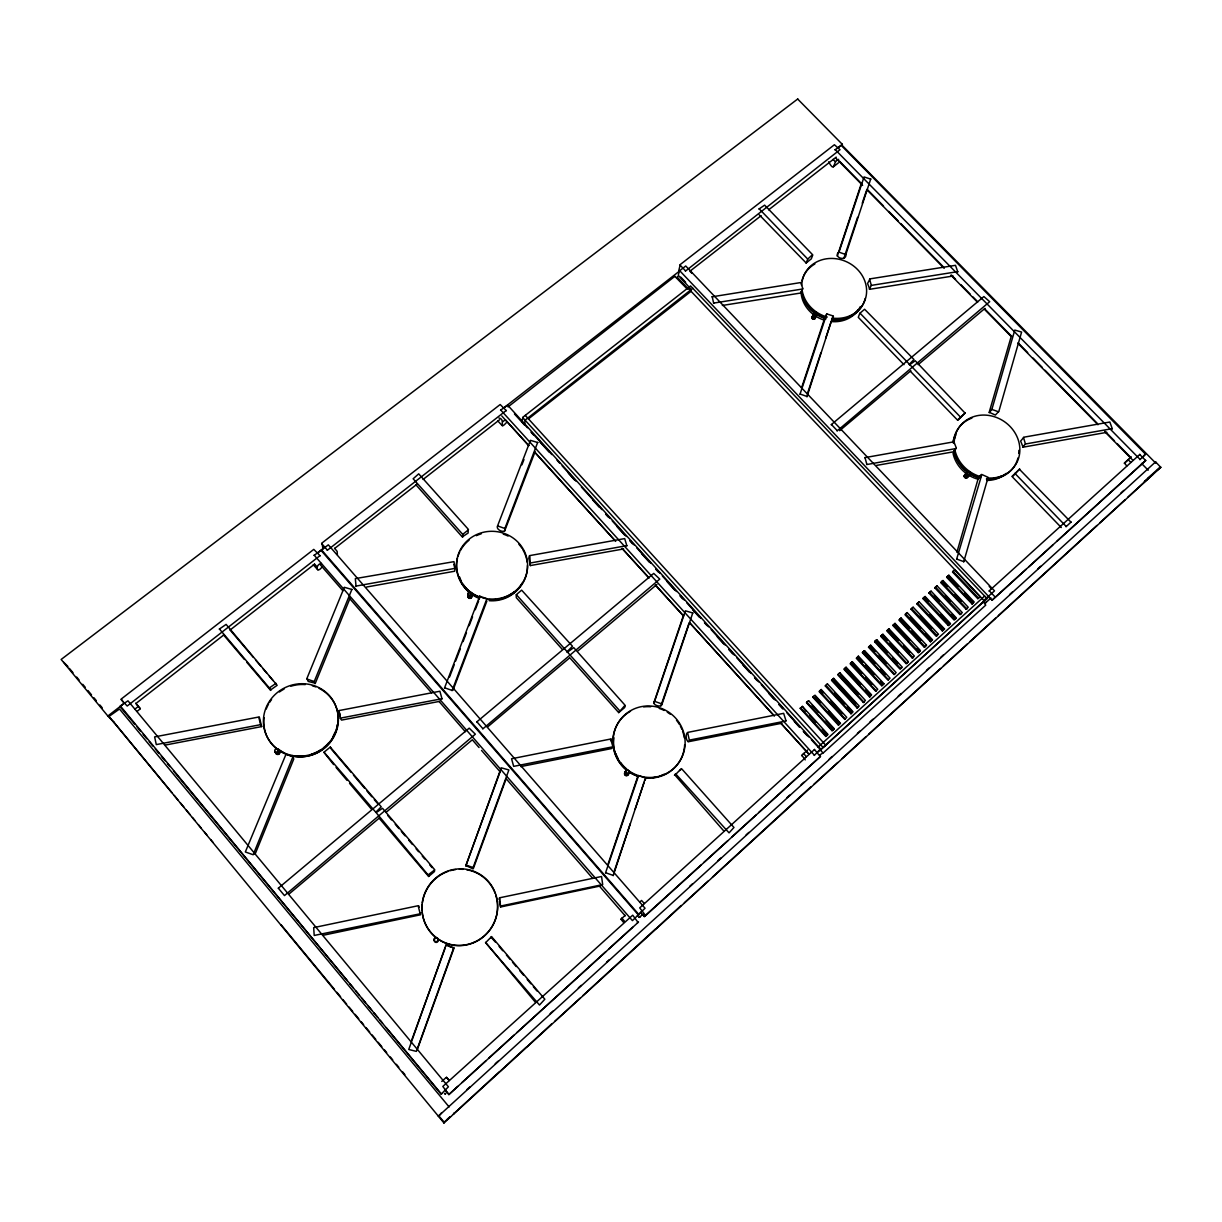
<?xml version="1.0" encoding="UTF-8"?>
<svg xmlns="http://www.w3.org/2000/svg" width="1222" height="1222" viewBox="0 0 1222 1222"><rect width="100%" height="100%" fill="white"/><g stroke="black" fill="none" stroke-linecap="round" stroke-linejoin="round"><path stroke-width="1.5" d="M1112.31 428.891L1109.851 422.033L1023.96 437.171L1020.645 441.081L1023.074 447.176L1106.781 432.359M870.751 178.916L845.96 254.084C846.739 262.333 832.136 257.185 839.163 251.686L864.046 176.946L870.767 179.115M462.68 537.176L462.726 534.365L413.143 478.78L418.703 473.846L468.255 529.248L468.118 533.036L462.252 536.901L415.892 484.767M957.788 271.941L955.497 265.327L870.049 278.86L867.559 283.458L869.789 289.278L953.053 276.019M876.48 465.414L953.313 451.85L956.307 447.97L953.924 441.814L864.733 457.654M626.901 545.913L624.686 538.597L529.813 555.582L530.333 565.572L623.571 548.968M785.99 720.766L783.653 713.343L688.123 732.314C684.198 733.444 686.917 745.496 689.895 740.013L786.036 720.965M722.37 305.454L800.624 293.036L802.808 288.453L800.624 282.572L712.014 296.809M491.488 936.694L485.608 942.681L539.498 1005.034L544.829 999.214L491.488 936.556L490.77 937.748M500.867 905.991L602.69 884.606L601.56 876.495L499.874 897.742L500.531 906.999L600.002 886.042M1061.307 527.553L1012.305 476.824L1019.362 469.202L1071.037 522.206M467.934 596.84L468.087 593.296M506.366 422.675C498.179 431.32 506.168 419.1 499.004 418.046M801.479 388.061L824.987 317.262L826.775 313.901L833.037 315.933L806.978 396.814M837.238 256.177L861.464 183.101M471.173 597.955L471.249 595.389A1.864 1.787 0.4 0 1 471.096 597.955A1.864 1.787 0.4 0 1 468.469 597.741L468.438 595.175M468.606 595.053L468.683 592.471M469.217 598.291L469.294 595.74M612.864 746.581L610.664 739.02L511.56 758.77L513.668 766.362L612.955 746.779L611.489 748.582L520.755 766.591M428.525 875.258L428.647 876.464L434.482 871.53L434.436 869.392L382.486 808.277L376.162 812.676L428.051 874.891L434.711 869.927M470.241 598.383L470.317 595.817M471.402 595.282L471.478 592.701M529.309 555.827L528.805 558.271L530.409 565.587M471.753 597.146L471.921 593.602M499.065 899.575L499.324 898.002M323.295 935.242L419.849 914.927L420.215 913.17M442.043 698.969L439.889 691.24L338.922 710.593M366.585 587.018L454.615 571.239L455.271 568.597L453.942 561.662L355.327 578.602L356.045 586.361M260.561 724.677L258.743 717.024L154.614 736.897L156.294 744.595L260.561 724.677L261.722 726.571L165.505 745.023M465.781 866.123L501.188 767.798L508.887 769.952L472.685 868.72L465.857 865.543L500.287 771.281M420.399 914.667L418.138 905.731L313.672 927.62L314.207 935.456L420.185 913.796M487.059 598.765L479.65 596.153L479.299 599.147M441.234 1094.118L448.413 1086.786L127.974 700.817L120.321 705.919L440.745 1093.751L441.89 1093.629M446.045 1077.575L441.753 1081.439M444.441 1122.392L443.922 1123.049L443.723 1121.597M692.782 612.909L662.278 703.46C662.171 708.806 650.394 704.651 654.793 700.817L685.389 610.817L692.859 612.986M339.029 710.578L340.281 718.399L341.564 720.094L439.599 701.367M537.68 442.41L505.083 527.965C506.84 534.686 494.62 530.088 497.766 525.384L530.44 440.348L537.817 442.547M482.812 728.908L659.758 579.106L653.724 573.408L476.748 721.942M608.006 864.275L637.563 776.978L638.434 775.573L645.445 777.91L613.23 875.655M653.663 703.353L683.556 615.078M524.635 424.538L525.093 420.169L692.859 288.27M261.645 726.571L259.339 717.07M446.442 1077.361L449.238 1080.523L446.519 1077.3M811.377 739.753L820.588 749.773L986.902 598.444L690.552 285.933L522.802 417.298L522.145 421.804L527.461 427.761M989.209 412.715L991.867 409.431L1014.795 330.077L1021.607 332.063L998.863 411.356L995.365 415.052L989.194 412.272L1011.465 335.607M956.566 559.386L981.846 474.503L988.124 477.328L963.715 561.906M799.967 394.339L826.775 313.901M644.819 780.4L646.01 778.261M605.516 872.92L638.571 775.634M486.921 600.964L453.011 690.231M444.518 688.001L479.727 596.153M453.805 947.967L445.908 945.171L408.759 1049.484L416.366 1051.378L453.881 947.371M292.913 756.8L253.183 854.743L245.332 851.963L286.024 754.203L293.127 756.83L293.723 759.122L255.077 854.224M350.225 597.787L315.337 683.235L308.158 681.418L306.951 678.378L344.314 587.293L352.073 589.508M486.906 598.688L452.079 690.674M566.947 651.861L572.476 646.224L521.641 590.15L516.188 594.793L516.31 597.68L562.227 649.294M351.875 589.416L314.222 681.571L315.016 683.709M685.405 271.147L840.018 149.695L834.397 144.746L680.272 264.532L678.852 270.291M1126.791 465.933L1124.408 463.092L1128.502 459.365M428.647 876.464L378.988 818.022M567.313 652.273L573.729 647.629L625.038 705.216L618.744 712.64L569.681 657.68M834.932 149.878L841.286 145.449L1145.289 453.912L1142.967 456.845M1139.652 454.416L1145.717 460.572L1056.984 541.193M956.902 552.237L978.379 477.924L981.281 474.472M1159.846 467.293L1147.534 478.55M449.1 1106.933L119.496 709.004L109.002 716.428L443.937 1122.942L1160.793 467.339L1155.538 461.84M758.923 209.054L764.621 205.143L812.523 254.634L807.757 259.095L806.138 262.959L759.259 214.828M838.689 159.349C832.426 160.846 835.497 174.028 828.623 161.823M639.961 901.912L641.565 900.461L644.361 903.532M679.615 770.532L681.815 768.943L733.964 827.462L729.06 832.854L675.934 774.152L681.326 768.623M638.373 915.232L638.526 914.132L321.646 550.022L314.054 555.353M640.252 916.821L638.617 917.019M814.402 749.422L820.313 756.632L645.491 915.69L644.33 916.637L640.557 912.452M807.253 394.11L820.879 352.807M825.614 338.433L830.945 322.272M857.538 217.363L843.791 258.484M862.243 203.188L866.367 190.769M613.856 872.416L630.247 823.704M635.104 809.269L644.208 782.202M689.04 623.037L660.873 705.904M837.085 430.954L989.698 301.681L983.878 296.549L831.174 424.721M417.252 1049.713L453.82 948.669M505.939 779.3L473.265 868.766M411.829 1039.785L445.327 947.661M869.316 289.217L871.332 285.383L869.575 279.09M909.153 364.477L913.995 359.497L864.596 309.258L859.753 313.367L858.287 317.353L903.975 364.66M535.175 451.483L504.533 531.28M449.559 676.973L454.294 664.585M455.638 661.041L460.373 648.668M463.077 641.596L466.453 632.752M469.156 625.679L472.547 616.835M475.251 609.763L478.627 600.918M521.931 464.818L523.963 459.533M441.661 1112.631L438.515 1116.496M808.002 701.275L808.72 700.802L834.229 728.694L833.709 729.412M820.527 690.063L821.276 689.575L846.739 717.345L844.692 719.452L845.318 718.887M826.775 684.473L827.523 683.969L852.971 711.693L851.016 713.724L825.339 686L827.386 683.892M832.992 678.913L833.755 678.393L859.188 706.072L857.218 708.088L831.571 680.425L833.618 678.317M839.193 673.353L839.957 672.833L865.39 700.45L863.419 702.482L837.773 674.865L839.835 672.757M845.38 667.808L846.159 667.288L871.576 694.844L869.514 696.952L870.156 696.372M851.551 662.293L852.33 661.759L877.732 689.254L875.762 691.285L850.145 663.79L852.208 661.682M814.264 755.456L820.481 748.887L507.68 405.185L500.531 410.195M909.504 364.859L915.217 360.75L965.105 413.128L957.437 420.017L910.421 371.335M857.707 656.779L858.501 656.245L883.888 683.678L883.307 684.442M800.731 707.706L800.196 708.317L825.736 736.392L826.5 735.95M863.847 651.28L864.641 650.746L890.013 678.118L888.027 680.165L862.442 652.777L862.992 651.983M834.29 728.831L832.029 730.695L832.778 730.252M983.099 601.407L985.726 605.15L823.597 752.615L819.84 754.89M869.972 645.812L870.767 645.262L896.138 672.589L894.137 674.62L868.567 647.293L869.117 646.499M876.082 640.343L876.877 639.793L902.31 667.227L899.988 669.076L874.677 641.825L875.242 641.015M419.192 907.243L418.734 905.762M882.162 634.89L882.971 634.325L908.313 661.545L907.702 662.339M888.241 629.452L889.051 628.887L914.377 656.046L912.299 658.169L912.987 657.543M850.894 713.785L851.551 713.236M900.324 618.638L901.164 618.057L926.459 645.094L925.818 645.903M863.297 702.543L863.969 701.978M906.342 613.245L907.182 612.65L932.539 639.824L930.385 641.779L931.088 641.138L905.563 613.872M912.36 607.869L913.201 607.273L938.465 634.218L936.205 636.25L910.909 609.152L911.581 608.48L937.091 635.7M713.679 303.407L712.227 296.671M918.348 602.507L919.204 601.896L944.514 628.963L942.315 630.903L916.974 603.973L917.585 603.118M858.363 656.168L856.301 658.276L881.658 685.695L882.483 685.206M610.542 740.593L611.275 739.02M924.321 597.161L925.176 596.55L950.487 623.556L948.287 625.511L922.946 598.612L925.054 596.473M930.278 591.83L931.149 591.204L956.368 617.981L954.107 620.043L928.919 593.037L929.545 592.41L955.008 619.462M811.82 317.796L814.127 312.42M813.745 314.604L814.952 312.068M812.279 318.591L814.066 314.787M936.22 586.499L937.091 585.888L962.294 612.604L960.034 614.666L934.784 587.782L935.487 587.079L960.935 614.07M813.073 319.095L814.875 315.307M813.119 316.07A1.726 1.558 23.4 0 0 811.866 317.888A1.726 1.558 23.4 0 0 813.928 319.202L815.822 315.398M942.147 581.198L943.017 580.572L968.221 607.242L966.113 609.381L966.862 608.709M815.945 315.994L817.151 313.458M814.83 318.835L817.136 314.329M948.058 575.913L948.944 575.287L974.117 601.896L972.025 604.035L972.773 603.347M881.337 635.562L880.772 636.372L906.067 663.577L906.923 663.042M953.939 570.628L954.84 570.002L980.075 596.733L977.737 598.612L952.595 572.079L953.252 571.178M901.026 617.981L898.949 620.104L924.199 647.141L925.069 646.591M1012.06 476.336L1019.759 469.004M978.654 598.016L977.86 598.688M980.67 604.05L984.672 600.873M690.354 288.438L678.225 275.286L679.447 270.917L685.725 265.984L994.509 590.852L985.024 599.391M1145.762 460.373L992.127 600.216L987.559 595.786M1066.012 526.774L1071.068 522.023M624.564 773.037L625.511 771.388M625.145 772.182L626.076 770.532M624.518 774.076L625.45 772.441A1.925 1.879 41 0 1 628.047 770.211A1.925 1.879 41 0 1 628.719 773.45L627.818 775.222M624.977 775.008L625.924 773.373M625.847 775.588L626.794 773.954M626.886 775.665L627.833 774.03M628.444 773.327L629.406 771.678M628.383 774.351L629.345 772.716M1139.851 459.716L1145.533 454.401M1152.957 474.35L1144.403 481.682M1124.362 463.26L1131.267 456.86M445.969 945.889L446.244 944.652M987.025 598.658L820.634 749.804M918.302 652.685L920.426 650.562L894.993 623.388L892.9 625.511L918.18 652.594L919.036 652.059L893.481 624.686L892.9 625.282M926.52 645.231L924.367 647.217M908.374 661.682L906.235 663.668M883.949 683.816L881.826 685.786M966.19 609.32L940.787 582.65L942.895 580.496M972.086 603.973L946.699 577.349L947.34 576.463M674.85 276.371L687.176 288.972M934.861 587.95L936.969 585.812M825.797 745.191L525.261 415.373M812.767 697.059L815.013 695.181L840.492 723.271L838.292 725.013L812.829 697.197L813.317 696.448M866.612 464.574L956.307 448.505M930.461 641.703L904.967 614.712L907.06 612.573M910.986 609.335L913.078 607.197M800.257 708.455L802.426 706.438L827.936 734.391L825.873 736.469M912.376 658.093L886.836 630.934L888.929 628.811M874.601 641.703L876.754 639.702M880.695 636.25L882.849 634.249M805.237 759.885L801.831 755.288M862.381 652.655L864.519 650.669M797.691 99.058L842.401 144.425M869.606 696.876L843.974 669.32L846.021 667.212M844.784 719.376L819.091 691.591L821.138 689.483M832.029 730.695L806.551 702.818L807.039 702.07M445.007 1090.039L448.78 1094.362L442.822 1086.465L632.721 915.186L638.083 922.427L448.703 1094.729L457.776 1086.358M320.179 555.857L313.779 549.381L121.345 698.953L122.948 701.81M623.541 922.396L620.975 919.265L625.145 915.339M453.897 1113.761L453.927 1113.135M989.026 591.036L1139.851 454.385M119.878 706.515L134.649 724.05M801.586 755.654L804.03 753.287M818.083 747.116L984.627 596.046M818.037 751.958L820.802 749.514M825.95 745.053L822.971 747.345L522.649 417.496M637.212 916.21L638.923 914.728M724.05 831.266L674.758 774.84M965.334 412.776L957.911 420.276M620.975 919.265L622.365 917.844M680.776 277.15L685.649 282.282M438.362 1116.19L1155.645 461.824M625.297 705.736L624.625 707.584L618.699 712.579M812.752 255.108L811.286 258.865L806.046 263.051M838.445 162.816L833.358 166.834M333.621 764.575L323.906 752.294L330.337 747.024L330.948 748.597M676.805 278.02A3.04 1.405 2.6 0 1 677.248 277.211L677.66 276.661M535.572 1002.468L485.516 942.391M219.318 629.101L226.116 624.396L277.15 685.313L270.368 690.079L246.905 662.431M674.452 775.267L675.644 773.663M337.379 554.819L337.135 551.366L334.584 548.327M322.73 547.425L321.936 543.042L500.165 404.528L506.382 410.714M135.81 703.185L140.286 708.76L137.139 711.403M1112.356 428.632L1025.441 443.998L1022.6 447.115M964.677 474.915L967.289 471.845M964.204 475.648L968.114 471.463M964.204 476.565L966.816 473.51M842.37 144.211L837.666 147.938M964.677 477.39L967.305 474.335M965.502 477.924L968.13 474.869M966.449 478.001L969.092 474.946M842.325 145.555L1155.829 463.214M967.748 476.87L970.375 473.815M967.274 477.619L969.901 474.564A1.787 1.619 34.2 0 0 969.107 471.555A1.787 1.619 34.2 0 0 966.999 473.403A1.787 1.619 34.2 0 0 969.901 474.396M468.515 529.752L462.726 534.365M831.602 319.965L833.45 316.254M276.035 683.312L269.329 687.94L219.425 628.979M506.229 410.485L327.267 550.328M319.965 555.674L127.21 706.026L120.978 699.442M135.856 703.383L138.254 706.438L135.031 709.05M802.304 706.362L805.772 711.128M825.262 685.863L825.843 685.237L851.413 713.312M894.993 623.388L894.412 623.968L909.687 640.297M922.885 598.49L923.572 597.757L949.051 624.854L948.287 625.511M467.018 1089.489L469.844 1086.923M495.216 1063.782L498.026 1061.2M550.175 1013.634L553.001 1011.068M578.357 987.926L581.183 985.36M606.555 962.218L609.366 959.652M689.712 886.362L692.523 883.796M717.894 860.655L720.705 858.088M746.077 834.947L748.903 832.381M786.953 797.661L789.763 795.094M801.052 784.814L803.862 782.233M829.234 759.091L832.045 756.525M857.416 733.383L860.242 730.817M870.11 721.82L872.92 719.239M898.292 696.097L901.103 693.531M926.475 670.389L929.3 667.823M940.573 657.543L943.384 654.961M1009.632 594.549L1012.458 591.967M1037.814 568.826L1040.64 566.26M1120.971 492.985L1123.797 490.404M447.283 1119.215L449.94 1116.786M1144.54 481.544L1151.964 474.762M450.567 1116.633L444.121 1122.132M453.393 1114.052L499.37 1071.709M499.859 1071.557L526.132 1047.239M526.606 1047.086L551.489 1024.051M554.773 1021.332L580.129 998.145M582.94 995.563L655.74 928.705M656.168 928.598L681.097 905.517M684.32 902.829L708.271 880.94M712.487 877.075L810.69 786.983M813.883 784.341L837.818 762.452M842.034 758.587L865.97 736.683M868.796 734.117L940.604 668.434M943.43 665.853L967.366 643.963M970.176 641.382L995.533 618.195M998.343 615.628L1096.913 525.46M1099.724 522.894L1125.08 499.706M1127.891 497.125L1153.247 473.953M643.047 914.27L639.259 917.462M985.329 603.103L990.966 597.986M462.008 1082.509L485.974 1060.696M488.785 1058.13L514.172 1035.049M516.982 1032.483L605.807 951.678M608.632 949.112L632.599 927.299M701.061 865.008L644.269 916.5M703.872 862.442L727.808 840.675M732.024 836.841L755.96 815.074M758.77 812.508L820.604 756.204M1026.083 569.315L991.959 600.201M1028.893 566.764L1052.768 545.027M988.247 596.779L985.68 598.963L987.743 597.268M988.491 597.13L985.512 599.666M803.037 754.203L807.635 750.018M942.361 630.919L943.078 630.262L917.508 603.225M944.514 628.963L943.888 629.498L929.927 614.605M838.445 725.12L839.056 724.57L813.241 696.571M857.141 708.164L857.768 707.599L831.983 679.783M806.489 702.681L808.597 700.725M868.506 647.171L870.644 645.185M916.912 603.836L919.066 601.82M928.842 593.144L931.011 591.143M946.638 577.227L948.807 575.211M952.534 571.942L954.703 569.926M1157.051 470.516L1160.869 467.247M640.939 912.254L640.252 912.819M288.606 894.367L378.957 818.343M386.244 812.218L472.227 739.86M487.547 726.968L569.315 658.154M578.082 650.791L656.932 584.437M839.636 430.694L910.864 370.755M918.134 364.63L985.008 308.356M638.541 922.014L637.181 922.961M528.469 418.886L691.301 291.096M321.432 563.434C314.757 564.289 316.544 575.134 322.272 566.626M505.45 419.681L502.563 421.85M123.3 704.071L107.857 716.016L61.146 659.468L797.767 98.951M317.308 553.047L323.326 548.357M503.8 407.858L679.753 270.887M137.001 702.665L224.237 634.6M230.255 629.895L314.497 564.182M334.599 548.479L417.099 484.111M423.102 479.436L499.599 419.742M690.537 270.749L761.123 215.683M768.638 209.833L836.215 157.103M270.734 690.43L269.787 688.307M984.779 603.378A3.162 0.932 -85.3 0 0 985.574 602.69L986.215 602.324M814.509 749.498L639.717 907.87L645.552 915.461M953.084 571.346L978.532 598.093M947.172 576.631L972.636 603.424M941.261 581.932L966.739 608.785M887.248 630.262L912.849 657.619M881.169 635.715L906.785 663.118M875.074 641.168L900.706 668.633M973.522 602.629L964.632 593.205M868.964 646.652L894.596 674.162M862.824 652.136L888.486 679.722M955.787 618.699L951.923 614.574M856.683 657.635L882.345 685.282M844.326 668.694L870.033 696.448M838.124 674.239L863.847 702.054M441.89 698.755L340.342 718.139M919.891 651.25L917.279 648.424M819.58 691.072L845.181 718.964M674.911 276.279L508.031 406.911M806.871 702.222L832.656 730.328M800.578 707.859L826.362 736.026M883.399 684.32L880.772 681.464M626.81 545.654L530.791 562.93M455.119 568.352L356.106 586.071M840.049 723.607L828.516 710.975M827.523 734.972L822.345 729.274M957.804 271.635L871.332 285.383M802.808 288.972L713.831 303.056M781.866 723.241L688.062 741.8M438.53 1115.487L443.861 1121.933M473.357 867.651L465.826 864.977M613.215 875.426L605.73 872.783M314.222 681.571L306.859 678.958M452.003 690.399L444.686 687.803M661.973 703.948L654.732 701.397M504.778 528.454L497.69 525.949M963.791 561.616L956.857 559.157M807.009 396.478L800.211 394.08M998.588 411.814L991.867 409.431M845.685 254.512L839.102 252.19M448.52 946.011L453.393 947.753M67.928 666.494L63.743 662.293M138.254 706.438L140.347 708.668M502.288 425.699L497.705 420.842M317.873 569.895L313.244 564.763M330.276 747.1L381.218 806.795L375.796 812.248L324.044 752.202M441.341 1093.934L386.183 1027.58M491.29 937.442L495.429 942.116M638.434 914.988L321.096 550.45L328.306 544.844L645.033 908.221L632.431 920.624L314.191 555.2M482.827 728.633L476.931 721.835M317.002 566.794L314.466 564.014M327.252 549.992L321.6 543.5M619.585 710.654L567.527 652.151M566.993 651.555L516.371 594.656M823.032 752.935L819.993 749.728M814.371 755.181L500.715 410.012M820.665 689.987L823.322 692.859M833.129 678.836L856.103 703.796M857.844 656.703L863.022 662.278M851.688 662.217L861.953 673.291M876.189 690.858L850.588 663.134M845.517 667.747L860.853 684.351M876.205 640.267L887.707 652.624M870.095 645.735L875.273 651.28M863.985 651.219L875.502 663.607M924.947 646.667L899.453 619.386M888.363 629.391L898.598 640.328M882.299 634.814L887.462 640.343M924.443 597.084L928.338 601.193M948.18 575.837L958.354 586.56M942.269 581.122L947.417 586.545M995.35 597.222L989.346 590.898M988.873 596.687L679.676 270.688M984.458 600.995L687.925 287.995M837.192 430.602L831.449 424.538M685.481 270.78L679.967 264.96M1066.195 526.453L1014.856 473.342M909.29 364.125L860.028 313.168M960.416 417.023L909.81 364.66M807.757 259.095L759.168 208.809M1140.034 459.38L835.191 149.634M835.451 161.793L833.053 159.41M114.394 722.782L107.857 716.016M1141.485 463.398L1148.191 470.195M839.422 161.136L862.121 184.232M867.467 189.654L883.491 205.953M888.822 211.391L898.17 220.892M900.843 223.611L943.567 267.053M951.587 275.21L955.589 279.288M960.935 284.711L970.268 294.212M972.941 296.931L976.958 301.009M984.963 309.151L1011.663 336.31M1018.338 343.107L1027.687 352.608M1033.033 358.046L1042.381 367.547M1045.039 370.266L1097.127 423.224M1105.131 431.366L1114.479 440.882M1117.152 443.586L1130.503 457.165M835.894 158.188L862.625 185.393M866.642 189.471L944.194 268.351M950.884 275.149L977.615 302.353M984.306 309.151L1011.052 336.356M1017.743 343.153L1097.967 424.752M1104.642 431.549L1132.733 460.114M1130.747 462.374L1128.242 459.747M689.834 271.147L691.927 273.331M989.194 586.346L991.454 588.714M688.062 288.759L677.248 277.211M954.962 594.534L961.256 601.193M945.263 595.862L950.304 601.209M934.295 595.862L939.336 601.209M940.94 614.59L949.845 624.091M920.166 615.964L931.515 628.062M910.375 617.309L920.472 628.093M925.528 633.485L931.912 640.343M901.836 619.997L909.412 628.108M911.933 630.812L920.777 640.267M903.654 645.751L909.962 652.533M889.998 643.062L898.842 652.579M892.778 658.062L897.834 663.515M879.076 655.374L886.683 663.561M880.558 669.076L885.629 674.544M865.558 665.028L874.433 674.605M865.756 677.416L872.096 684.274M865.94 689.85L871.103 695.471M840.721 674.758L858.486 694.05M834.641 692.798L844.814 703.887M847.35 706.652L852.528 712.304M830.945 701.184L842.401 713.663M815.792 697.075L820.879 702.635M812.065 705.476L818.434 712.441M826.072 720.797L833.801 729.29M809.606 715.313L815.975 722.294M531.31 431.992L551.87 454.584M557.003 460.236L559.569 463.062M562.151 465.872L576.28 481.407M581.412 487.059L601.972 509.635M605.822 513.882L609.686 518.113M612.253 520.939L626.382 536.458M630.231 540.704L634.096 544.936M636.662 547.762L650.791 563.281M655.924 568.933L659.788 573.164M662.355 575.99L676.484 591.524M680.333 595.756L684.198 599.987M686.764 602.813L700.893 618.347M704.743 622.578L708.607 626.81M711.173 629.635L725.303 645.17M729.152 649.401L734.3 655.053M736.866 657.879L750.995 673.398M754.86 677.63L758.709 681.876M761.275 684.687L775.405 700.221M779.269 704.452L783.119 708.699M786.968 712.93L799.814 727.044M803.679 731.275L808.811 736.927M514.447 413.968L524.712 425.241M531.142 432.298L533.708 435.124M540.124 442.181L549.106 452.048M568.367 473.22L574.783 480.261M592.762 500.012L599.177 507.069M605.593 514.126L608.159 516.952M617.156 526.819L624.854 535.282M629.987 540.934L632.553 543.744M641.535 553.627L649.249 562.089M655.664 569.147L658.23 571.972M667.212 581.84L674.926 590.302M680.058 595.954L682.624 598.765M692.889 610.053L699.305 617.11M704.452 622.746L707.019 625.572M717.283 636.861L723.699 643.918M728.831 649.554L732.696 653.785M742.961 665.073L749.376 672.131M754.509 677.767L757.075 680.593M768.638 693.286L773.77 698.938M778.903 704.575L782.752 708.806M794.315 721.499L799.448 727.151M803.297 731.382L807.146 735.613M505.801 420.261L528.836 445.618M535.221 452.675L614.544 540.002M622.212 548.449L649.081 578.037L622.074 548.434M655.481 585.078L683.617 616.071L655.359 585.063M690.018 623.113L773.175 714.671M780.843 723.119L807.711 752.706M501.784 415.954L528.652 445.556M535.053 452.598L615.674 541.377M689.911 623.113L774.381 716.123M780.766 723.164L808.933 754.173M806.306 756.647L803.74 753.699M320.363 564.824L342.863 590.715M349.11 597.909L431.565 692.859M439.065 701.489L465.307 731.703M472.792 740.333L479.039 747.528M481.544 750.4L500.287 771.983M506.534 779.178L592.746 878.435M598.994 885.629L625.221 915.843M624.641 921.419L622.044 918.287M229.873 629.773L253.321 657.36M255.795 660.262L260.729 666.082M263.204 668.984L266.9 673.337M269.375 676.24L273.086 680.593M331.437 749.239L351.035 772.273M353.479 775.16L364.507 788.129M366.951 791.001L371.839 796.759M374.299 799.646L377.965 803.969M387.817 815.548L391.514 819.901M395.21 824.239L398.891 828.577M401.351 831.464L405.047 835.802M408.728 840.156L412.425 844.494M416.122 848.832L418.581 851.719M422.262 856.057L424.721 858.959M429.64 864.748L432.099 867.635M499.095 946.424L502.761 950.747M506.427 955.054L510.093 959.377M512.537 962.249L516.203 966.556M519.869 970.864L523.551 975.187M527.217 979.494L530.883 983.802M533.327 986.689L536.993 990.996M223.443 634.783L244.431 659.513M336.065 767.462L347.094 780.446M349.538 783.333L371.595 809.315M69.364 668.373L73.014 672.726M76.665 677.064L79.109 679.967M82.745 684.32L85.189 687.222M137.078 726.983L140.729 731.382M143.157 734.315L146.793 738.714M149.221 741.647L152.872 746.046M155.301 748.979L158.952 753.378M161.38 756.311L165.031 760.71M167.46 763.643L169.889 766.576M173.524 770.975L347.292 980.67M349.721 983.603L353.372 988.002M355.801 990.935L359.436 995.334M361.88 998.252L365.515 1002.651M367.944 1005.584L371.595 1009.983M374.024 1012.916L377.674 1017.315M380.103 1020.248L382.532 1023.181M87.923 690.506L91.513 694.844M93.911 697.747L96.294 700.649M99.883 704.987L102.281 707.889M171.813 792.528L113.31 721.545M174.242 795.461L177.877 799.875M180.306 802.808L183.957 807.223M186.37 810.155L190.021 814.57M192.45 817.503L194.878 820.436M198.514 824.85L200.943 827.783M204.578 832.197L207.007 835.13M210.658 839.545L213.086 842.477M281.06 924.749L334.477 989.377M336.905 992.325L340.541 996.724M342.97 999.672L346.605 1004.072M349.034 1007.02L352.684 1011.419M355.113 1014.352L358.749 1018.766M361.177 1021.699L363.606 1024.647M366.035 1027.58L369.67 1031.994M372.099 1034.927L375.75 1039.326M378.163 1042.274L381.814 1046.674M384.243 1049.622L386.671 1052.554M390.307 1056.969L392.736 1059.902M396.386 1064.301L398.8 1067.249M402.45 1071.648L404.879 1074.596M274.675 751.056L275.698 752.844M275.103 752.004L276.126 753.791M275.973 752.599L276.997 754.386M277.058 752.676L278.066 754.463M278.051 752.217L279.059 754.005M278.708 751.347L279.701 753.134M278.387 749.346L279.823 752.08M500.623 906.892L499.401 901.271M1025.441 443.998L1023.471 437.4M866.81 464.268L864.993 457.563M689.315 740.028L687.604 732.558M453.958 564.411L454.553 567.451M339.655 713.129L340.205 716.352M434.222 938.97A2.047 1.986 -60.3 0 0 436.453 941.612A2.047 1.986 -60.3 0 0 437.644 938.267A2.047 1.986 -60.3 0 0 434.222 938.97L434.253 939.703M434.742 938.007L434.879 938.771A2.032 1.97 -60.4 0 1 435.887 938.42M277.501 750.629A1.986 1.894 -28.4 0 1 279.762 752.492A1.986 1.894 -28.4 0 1 277.394 754.402A1.986 1.894 -28.4 0 1 275.958 751.881M438.194 939.993A2.032 1.97 -60.4 0 1 436.055 942.422A2.032 1.97 -60.4 0 1 434.36 939.749M468.469 597.741A1.864 1.787 0.4 0 1 468.683 595.206M627.864 772.518A1.909 1.879 41.3 0 1 627.451 775.374A1.909 1.879 41.3 0 1 624.702 774.427A1.909 1.879 41.3 0 1 626.061 771.892M628.719 773.45A1.925 1.879 41 0 1 625.588 772.365M815.181 317.384A1.726 1.558 23.4 0 1 813.928 319.202M967.564 476.061A1.787 1.604 34.3 0 1 966.052 478.016A1.787 1.604 34.3 0 1 964.173 476.061A1.787 1.604 34.3 0 1 966.342 474.793M319.064 688.353A37.592 35.866 -24.4 0 1 332.353 739.31A37.592 35.866 -24.4 0 1 278.433 750.14M276.997 749.071A37.592 35.866 -24.4 0 1 264.044 717.681M266.213 709.02A37.592 35.866 -24.4 0 1 268.535 704.116M269.466 702.558A37.592 35.866 -24.4 0 1 271.559 699.58M279.426 691.973A37.592 35.866 -24.4 0 1 284.1 689.055M290.867 686.229A37.592 35.866 -24.4 0 1 305.286 684.58M312.389 685.802A37.592 35.866 -24.4 0 1 315.795 686.917M466.682 869.759A38.432 37.561 -59.7 0 1 495.109 893.206M495.72 894.947A38.432 37.561 -59.7 0 1 482.033 937.9A38.432 37.561 -59.7 0 1 437.644 938.847M436.162 937.748A38.432 37.561 -59.7 0 1 422.216 912.254M422.064 910.375A38.432 37.561 -59.7 0 1 422.155 904.738M422.369 902.875A38.432 37.561 -59.7 0 1 448.459 871.24M450.231 870.69A38.432 37.561 -59.7 0 1 455.669 869.56M459.35 869.27A38.432 37.561 -59.7 0 1 463.031 869.331M527.461 565.511A35.484 33.849 3.9 0 1 489.258 599.91M479.055 597.619A35.484 33.849 3.9 0 1 471.356 593.602M469.966 592.578A35.484 33.849 3.9 0 1 457.471 558.164M457.914 556.56A35.484 33.849 3.9 0 1 459.732 551.901M460.48 550.419A35.484 33.849 3.9 0 1 469.095 540.155M476.336 535.679A35.484 33.849 3.9 0 1 481.163 533.861M503.281 534.136A35.484 33.849 3.9 0 1 508.077 536.076M518.892 544.264A35.484 33.849 3.9 0 1 521.977 548.266M522.863 549.686A35.484 33.849 3.9 0 1 527.201 562.212M480.75 597.298A35.545 33.91 3.9 0 1 468.102 540.017A35.545 33.91 3.9 0 1 526.636 557.599A35.545 33.91 3.9 0 1 482.415 597.802M684.656 744.778A36.232 35.392 37.1 0 1 646.973 777.971M638.251 776.26A36.232 35.392 37.1 0 1 628.673 771.494M627.222 770.456A36.232 35.392 37.1 0 1 630.521 711.204M643.673 706.912A36.232 35.392 37.1 0 1 650.669 706.759M659.284 708.455A36.232 35.392 37.1 0 1 664.172 710.456M667.258 712.166A36.232 35.392 37.1 0 1 670.175 714.167M676.514 720.293A36.232 35.392 37.1 0 1 679.554 724.631M680.41 726.173A36.232 35.392 37.1 0 1 681.922 729.366M682.563 731A36.232 35.392 37.1 0 1 684.289 737.798M865.191 298.458A32.918 29.328 23.5 0 1 832.961 319.568M825.079 317.919A32.918 29.328 23.5 0 1 801.647 292.409M801.953 280.785A32.918 29.328 23.5 0 1 814.875 263.967M801.785 285.154A32.979 29.374 23.5 0 1 834.916 258.606A32.979 29.374 23.5 0 1 866.612 291.539A32.979 29.374 23.5 0 1 833.633 318.239M827.279 317.063A32.979 29.374 23.5 0 1 802.258 291.035M1017.987 457.929A33.834 30.321 33.7 0 1 986.383 479.009M979.937 477.833A33.834 30.321 33.7 0 1 969.382 473.021M968.023 472.059A33.834 30.321 33.7 0 1 953.924 450.765M953.313 443.067A33.834 30.321 33.7 0 1 971.918 418.092M1018.843 450.399A33.834 30.321 33.7 0 1 1018.736 453.454M954.168 443.464A33.895 30.367 33.7 0 1 986.857 415.205A33.895 30.367 33.7 0 1 1019.866 449.513A33.895 30.367 33.7 0 1 987.345 477.924M980.899 476.763A33.895 30.367 33.7 0 1 954.825 449.65M337.257 724.677A35.881 34.231 -24.6 0 1 292.791 755.975M284.65 753.103A35.881 34.231 -24.6 0 1 278.86 749.437M334.996 732.131A35.973 34.323 -24.5 0 1 332.842 736.851M328.901 742.609A35.973 34.323 -24.5 0 1 323.906 747.558M321.08 749.666A35.973 34.323 -24.5 0 1 318.041 751.499M316.467 752.309A35.973 34.323 -24.5 0 1 311.534 754.28M302.857 755.944A35.973 34.323 -24.5 0 1 297.572 755.96M522.1 583.154A33.865 32.337 3.8 0 1 489.228 600.705M479.482 598.505A33.865 32.337 3.8 0 1 470.806 593.709M469.538 592.685A33.865 32.337 3.8 0 1 459.579 578.128M514.095 591.952A33.956 32.398 3.8 0 1 497.644 599.269M495.995 599.483A33.956 32.398 3.8 0 1 489.304 599.59M479.528 597.39A33.956 32.398 3.8 0 1 472.181 593.541M469.569 591.54A33.956 32.398 3.8 0 1 463.077 584.208M461.458 581.412A33.956 32.398 3.8 0 1 459.579 576.952M664.096 774.259A34.583 33.788 37.3 0 1 659.452 776.214M657.848 776.703A34.583 33.788 37.3 0 1 652.899 777.696M649.539 777.956A34.583 33.788 37.3 0 1 646.148 777.879M637.823 776.245A34.583 33.788 37.3 0 1 628.688 771.708M625.985 769.631A34.583 33.788 37.3 0 1 614.177 749.514M613.902 747.849A34.583 33.788 37.3 0 1 613.979 737.844M626.397 768.913A34.674 33.865 37.2 0 1 620.593 762.65M617.904 758.312A34.674 33.865 37.2 0 1 615.873 753.638M860.303 306.585A31.421 28.03 23.6 0 1 831.372 321.569M823.842 320.011A31.421 28.03 23.6 0 1 815.471 315.979M814.203 315.108A31.421 28.03 23.6 0 1 801.036 291.89M858.256 309.594A31.497 28.075 23.6 0 1 832.197 319.92M826.133 318.789A31.497 28.075 23.6 0 1 816.265 314.314M814.998 313.443A31.497 28.075 23.6 0 1 802.228 293.937M1006.164 473.403A32.307 28.977 33.8 0 1 987.132 480.429M977.89 479.192A32.307 28.977 33.8 0 1 967.809 474.594M966.51 473.693A32.307 28.977 33.8 0 1 953.053 453.347M953.023 441.677A32.307 28.977 33.8 0 1 954.794 436.223M1001.398 476.076A32.368 29.023 33.8 0 1 986.78 479.07M979.066 477.863A32.368 29.023 33.8 0 1 968.97 473.25M967.656 472.349A32.368 29.023 33.8 0 1 954.168 451.972M954.474 438.866A32.368 29.023 33.8 0 1 955.909 434.803M445.144 1093.95L445.877 1093.491L444.487 1093.461L445.159 1093.904M278.326 888.195L284.482 895.589L475.343 734.178L469.187 728.144L278.326 888.195M275.989 752.447A2.001 1.909 -28.3 0 0 278.677 750.262A2.001 1.909 -28.3 0 0 275.485 749.162A2.001 1.909 -28.3 0 0 275.989 752.447M468.53 595.022A1.879 1.802 0.5 0 0 471.738 594.472A1.879 1.802 0.5 0 0 469.63 592.09A1.879 1.802 0.5 0 0 468.53 595.022M813.776 313.871A1.741 1.558 23.4 0 0 816.617 314.848A1.741 1.558 23.4 0 0 815.914 312.129A1.741 1.558 23.4 0 0 813.776 313.871M292.027 755.456A37.668 35.927 -24.4 0 0 336.646 708.47A37.668 35.927 -24.4 0 0 273.697 695.929A37.668 35.927 -24.4 0 0 292.027 755.456M473.708 942.452A38.493 37.638 -59.6 0 0 483.332 876.678A38.493 37.638 -59.6 0 0 422.338 902.248A38.493 37.638 -59.6 0 0 473.708 942.452M613.979 748.597A36.309 35.469 37 0 0 673.398 768.684A36.309 35.469 37 0 0 660.033 707.889A36.309 35.469 37 0 0 613.979 748.597"/></g></svg>
